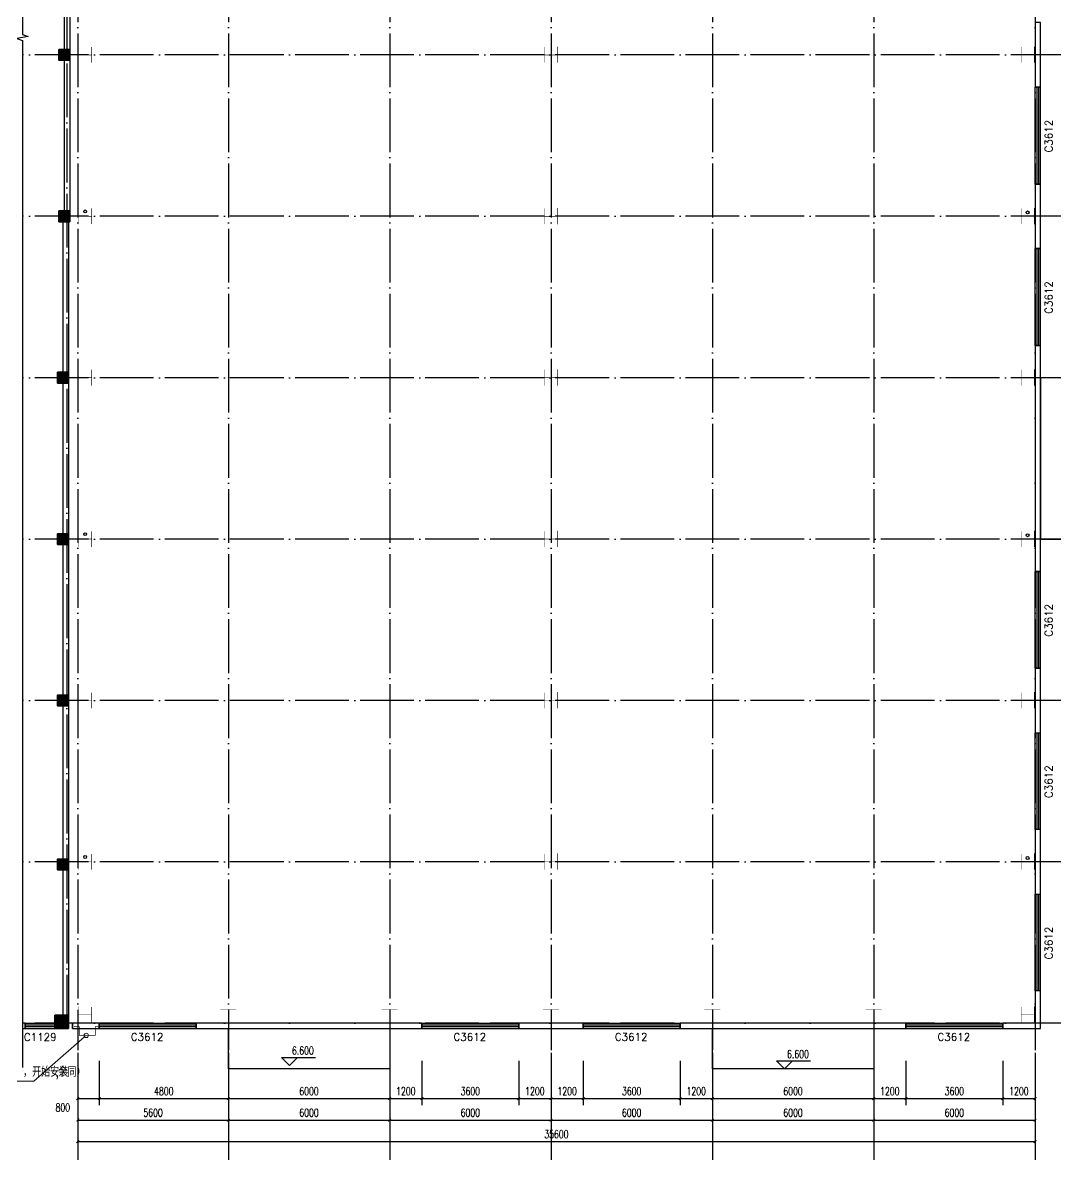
# Model space of a CAD drawing. Extents: x 683431 to 951238, y -788560 to -543702.
# Drawn here: x 763119 to 801525, y -706453 to -664378 of the extents above; entities that cross this region are included whole.
import ezdxf

# ---------------------------------------------------------------- set-up
doc = ezdxf.new("R2010")
doc.units = 0
doc.header["$LTSCALE"] = 1000
doc.header["$MEASUREMENT"] = 0
doc.linetypes.add('DOTE', pattern=[2.42, 2, -0.2, 0.02, -0.2])
for name, color, linetype in [('AXIS', 3, 'Continuous'), ('COLUMN', 9, 'Continuous'), ('DIM_ELEV', 3, 'Continuous'), ('DIM_SYMB', 3, 'Continuous'), ('DOTE', 1, 'Continuous'), ('GROUND', 2, 'Continuous'), ('PUB_HATCH', 23, 'Continuous'), ('PUB_TEXT', 3, 'Continuous'), ('RAIL', 163, 'Continuous'), ('WALL', 7, 'Continuous'), ('WINDOW', 4, 'Continuous'), ('WINDOW_TEXT', 7, 'Continuous')]:
    doc.layers.add(name, color=color, linetype=linetype)
doc.layers.add('DIM_IDEN', color=3, linetype='Continuous', lineweight=13)
doc.layers.add('柱', color=2, linetype='Continuous', lineweight=35)
doc.styles.add('_TCH_DIM', font='SIMPLEX', dxfattribs={"bigfont": 'GBCBIG'})
doc.styles.add('_TCH_DIM_T3', font='SIMPLEX', dxfattribs={"width": 0.705882, "bigfont": 'GBCBIG'})
doc.styles.add('_TCH_LABEL', font='COMPLEX', dxfattribs={"bigfont": 'GBCBIG'})
doc.styles.add('_TCH_WINDOW', font='simplex_.ttf', dxfattribs={"height": 3.5, "bigfont": 'GBCBIG'})
doc.dimstyles.new('_TCH_ARCH&&100', dxfattribs={"dimtxt": 297.5, "dimasz": 100, "dimexe": 250, "dimexo": 300, "dimgap": 126.25, "dimtad": 1, "dimdec": 0, "dimzin": 0, "dimdsep": 46, "dimtxsty": '_TCH_DIM_T3', "dimblk": 'ARCHTICK', "dimcen": 0.09, "dimazin": 2, "dimtfac": 1, "dimtdec": 0, "dimtix": 1, "dimtmove": 2, "dimatfit": 3, "dimfxl": 0, "dimtolj": 1, "dimtzin": 0, "dimarcsym": 0})

# ---------------------------------------------------------------- blocks, each defined once
blk = doc.blocks.new('_ArchTick')
at = {"color": 0, "linetype": 'ByBlock', "const_width": 0.4}
blk.add_lwpolyline([(-0.5, -0.5), (0.5, 0.5)], dxfattribs=at)
blk = doc.blocks.new('*D335')
at = {"layer": 'AXIS', "color": 0, "lineweight": -2}
for p, q in [((765169, -702978), (765169, -704628)), ((765969, -702978), (765969, -704628)), ((765169, -704378), (765969, -704378))]:
    blk.add_line(p, q, dxfattribs=at)
at = {"layer": 'Defpoints', "color": 0}
for p in [(765169, -702678), (765969, -702678), (765969, -704378)]:
    blk.add_point(p, dxfattribs=at)
at = {"layer": 'AXIS', "color": 0, "lineweight": -2, "xscale": 100, "yscale": 100, "zscale": 100, "rotation": 180}
blk.add_blockref('_ArchTick', (765169, -704378), dxfattribs=at)
at = {"layer": 'AXIS', "color": 0, "lineweight": -2, "xscale": 100, "yscale": 100, "zscale": 100}
blk.add_blockref('_ArchTick', (765969, -704378), dxfattribs=at)
at = {"layer": 'AXIS', "color": 0, "insert": (764614, -704711), "char_height": 297.5, "attachment_point": 5, "style": '_TCH_DIM_T3'}
blk.add_mtext('\\A1;800', dxfattribs=at)
blk = doc.blocks.new('*D336')
at = {"layer": 'AXIS', "color": 0, "lineweight": -2}
for p, q in [((765969, -702978), (765969, -704628)), ((770769, -702978), (770769, -704628)), ((765969, -704378), (770769, -704378))]:
    blk.add_line(p, q, dxfattribs=at)
at = {"layer": 'Defpoints', "color": 0}
for p in [(765969, -702678), (770769, -702678), (770769, -704378)]:
    blk.add_point(p, dxfattribs=at)
at = {"layer": 'AXIS', "color": 0, "lineweight": -2, "xscale": 100, "yscale": 100, "zscale": 100, "rotation": 180}
blk.add_blockref('_ArchTick', (765969, -704378), dxfattribs=at)
at = {"layer": 'AXIS', "color": 0, "lineweight": -2, "xscale": 100, "yscale": 100, "zscale": 100}
blk.add_blockref('_ArchTick', (770769, -704378), dxfattribs=at)
at = {"layer": 'AXIS', "color": 0, "insert": (768369, -704103), "char_height": 297.5, "attachment_point": 5, "style": '_TCH_DIM_T3'}
blk.add_mtext('\\A1;4800', dxfattribs=at)
blk = doc.blocks.new('*D337')
at = {"layer": 'AXIS', "color": 0, "lineweight": -2}
for p, q in [((770769, -702978), (770769, -704628)), ((776769, -702978), (776769, -704628)), ((770769, -704378), (776769, -704378))]:
    blk.add_line(p, q, dxfattribs=at)
at = {"layer": 'Defpoints', "color": 0}
for p in [(770769, -702678), (776769, -702678), (776769, -704378)]:
    blk.add_point(p, dxfattribs=at)
at = {"layer": 'AXIS', "color": 0, "lineweight": -2, "xscale": 100, "yscale": 100, "zscale": 100, "rotation": 180}
blk.add_blockref('_ArchTick', (770769, -704378), dxfattribs=at)
at = {"layer": 'AXIS', "color": 0, "lineweight": -2, "xscale": 100, "yscale": 100, "zscale": 100}
blk.add_blockref('_ArchTick', (776769, -704378), dxfattribs=at)
at = {"layer": 'AXIS', "color": 0, "insert": (773769, -704103), "char_height": 297.5, "attachment_point": 5, "style": '_TCH_DIM_T3'}
blk.add_mtext('\\A1;6000', dxfattribs=at)
blk = doc.blocks.new('*D338')
at = {"layer": 'AXIS', "color": 0, "lineweight": -2}
for p, q in [((776769, -702978), (776769, -704628)), ((777969, -702978), (777969, -704628)), ((776769, -704378), (777969, -704378))]:
    blk.add_line(p, q, dxfattribs=at)
at = {"layer": 'Defpoints', "color": 0}
for p in [(776769, -702678), (777969, -702678), (777969, -704378)]:
    blk.add_point(p, dxfattribs=at)
at = {"layer": 'AXIS', "color": 0, "lineweight": -2, "xscale": 100, "yscale": 100, "zscale": 100, "rotation": 180}
blk.add_blockref('_ArchTick', (776769, -704378), dxfattribs=at)
at = {"layer": 'AXIS', "color": 0, "lineweight": -2, "xscale": 100, "yscale": 100, "zscale": 100}
blk.add_blockref('_ArchTick', (777969, -704378), dxfattribs=at)
at = {"layer": 'AXIS', "color": 0, "insert": (777369, -704103), "char_height": 297.5, "attachment_point": 5, "style": '_TCH_DIM_T3'}
blk.add_mtext('\\A1;1200', dxfattribs=at)
blk = doc.blocks.new('*D339')
at = {"layer": 'AXIS', "color": 0, "lineweight": -2}
for p, q in [((777969, -702978), (777969, -704628)), ((781569, -702978), (781569, -704628)), ((777969, -704378), (781569, -704378))]:
    blk.add_line(p, q, dxfattribs=at)
at = {"layer": 'Defpoints', "color": 0}
for p in [(777969, -702678), (781569, -702678), (781569, -704378)]:
    blk.add_point(p, dxfattribs=at)
at = {"layer": 'AXIS', "color": 0, "lineweight": -2, "xscale": 100, "yscale": 100, "zscale": 100, "rotation": 180}
blk.add_blockref('_ArchTick', (777969, -704378), dxfattribs=at)
at = {"layer": 'AXIS', "color": 0, "lineweight": -2, "xscale": 100, "yscale": 100, "zscale": 100}
blk.add_blockref('_ArchTick', (781569, -704378), dxfattribs=at)
at = {"layer": 'AXIS', "color": 0, "insert": (779769, -704103), "char_height": 297.5, "attachment_point": 5, "style": '_TCH_DIM_T3'}
blk.add_mtext('\\A1;3600', dxfattribs=at)
blk = doc.blocks.new('*D340')
at = {"layer": 'AXIS', "color": 0, "lineweight": -2}
for p, q in [((781569, -702978), (781569, -704628)), ((782769, -702978), (782769, -704628)), ((781569, -704378), (782769, -704378))]:
    blk.add_line(p, q, dxfattribs=at)
at = {"layer": 'Defpoints', "color": 0}
for p in [(781569, -702678), (782769, -702678), (782769, -704378)]:
    blk.add_point(p, dxfattribs=at)
at = {"layer": 'AXIS', "color": 0, "lineweight": -2, "xscale": 100, "yscale": 100, "zscale": 100, "rotation": 180}
blk.add_blockref('_ArchTick', (781569, -704378), dxfattribs=at)
at = {"layer": 'AXIS', "color": 0, "lineweight": -2, "xscale": 100, "yscale": 100, "zscale": 100}
blk.add_blockref('_ArchTick', (782769, -704378), dxfattribs=at)
at = {"layer": 'AXIS', "color": 0, "insert": (782169, -704103), "char_height": 297.5, "attachment_point": 5, "style": '_TCH_DIM_T3'}
blk.add_mtext('\\A1;1200', dxfattribs=at)
blk = doc.blocks.new('*D341')
at = {"layer": 'AXIS', "color": 0, "lineweight": -2}
for p, q in [((782769, -702978), (782769, -704628)), ((783969, -702978), (783969, -704628)), ((782769, -704378), (783969, -704378))]:
    blk.add_line(p, q, dxfattribs=at)
at = {"layer": 'Defpoints', "color": 0}
for p in [(782769, -702678), (783969, -702678), (783969, -704378)]:
    blk.add_point(p, dxfattribs=at)
at = {"layer": 'AXIS', "color": 0, "lineweight": -2, "xscale": 100, "yscale": 100, "zscale": 100, "rotation": 180}
blk.add_blockref('_ArchTick', (782769, -704378), dxfattribs=at)
at = {"layer": 'AXIS', "color": 0, "lineweight": -2, "xscale": 100, "yscale": 100, "zscale": 100}
blk.add_blockref('_ArchTick', (783969, -704378), dxfattribs=at)
at = {"layer": 'AXIS', "color": 0, "insert": (783369, -704103), "char_height": 297.5, "attachment_point": 5, "style": '_TCH_DIM_T3'}
blk.add_mtext('\\A1;1200', dxfattribs=at)
blk = doc.blocks.new('*D342')
at = {"layer": 'AXIS', "color": 0, "lineweight": -2}
for p, q in [((783969, -702978), (783969, -704628)), ((787569, -702978), (787569, -704628)), ((783969, -704378), (787569, -704378))]:
    blk.add_line(p, q, dxfattribs=at)
at = {"layer": 'Defpoints', "color": 0}
for p in [(783969, -702678), (787569, -702678), (787569, -704378)]:
    blk.add_point(p, dxfattribs=at)
at = {"layer": 'AXIS', "color": 0, "lineweight": -2, "xscale": 100, "yscale": 100, "zscale": 100, "rotation": 180}
blk.add_blockref('_ArchTick', (783969, -704378), dxfattribs=at)
at = {"layer": 'AXIS', "color": 0, "lineweight": -2, "xscale": 100, "yscale": 100, "zscale": 100}
blk.add_blockref('_ArchTick', (787569, -704378), dxfattribs=at)
at = {"layer": 'AXIS', "color": 0, "insert": (785769, -704103), "char_height": 297.5, "attachment_point": 5, "style": '_TCH_DIM_T3'}
blk.add_mtext('\\A1;3600', dxfattribs=at)
blk = doc.blocks.new('*D343')
at = {"layer": 'AXIS', "color": 0, "lineweight": -2}
for p, q in [((787569, -702978), (787569, -704628)), ((788769, -702978), (788769, -704628)), ((787569, -704378), (788769, -704378))]:
    blk.add_line(p, q, dxfattribs=at)
at = {"layer": 'Defpoints', "color": 0}
for p in [(787569, -702678), (788769, -702678), (788769, -704378)]:
    blk.add_point(p, dxfattribs=at)
at = {"layer": 'AXIS', "color": 0, "lineweight": -2, "xscale": 100, "yscale": 100, "zscale": 100, "rotation": 180}
blk.add_blockref('_ArchTick', (787569, -704378), dxfattribs=at)
at = {"layer": 'AXIS', "color": 0, "lineweight": -2, "xscale": 100, "yscale": 100, "zscale": 100}
blk.add_blockref('_ArchTick', (788769, -704378), dxfattribs=at)
at = {"layer": 'AXIS', "color": 0, "insert": (788169, -704103), "char_height": 297.5, "attachment_point": 5, "style": '_TCH_DIM_T3'}
blk.add_mtext('\\A1;1200', dxfattribs=at)
blk = doc.blocks.new('*D344')
at = {"layer": 'AXIS', "color": 0, "lineweight": -2}
for p, q in [((788769, -702978), (788769, -704628)), ((794769, -702978), (794769, -704628)), ((788769, -704378), (794769, -704378))]:
    blk.add_line(p, q, dxfattribs=at)
at = {"layer": 'Defpoints', "color": 0}
for p in [(788769, -702678), (794769, -702678), (794769, -704378)]:
    blk.add_point(p, dxfattribs=at)
at = {"layer": 'AXIS', "color": 0, "lineweight": -2, "xscale": 100, "yscale": 100, "zscale": 100, "rotation": 180}
blk.add_blockref('_ArchTick', (788769, -704378), dxfattribs=at)
at = {"layer": 'AXIS', "color": 0, "lineweight": -2, "xscale": 100, "yscale": 100, "zscale": 100}
blk.add_blockref('_ArchTick', (794769, -704378), dxfattribs=at)
at = {"layer": 'AXIS', "color": 0, "insert": (791769, -704103), "char_height": 297.5, "attachment_point": 5, "style": '_TCH_DIM_T3'}
blk.add_mtext('\\A1;6000', dxfattribs=at)
blk = doc.blocks.new('*D345')
at = {"layer": 'AXIS', "color": 0, "lineweight": -2}
for p, q in [((794769, -702978), (794769, -704628)), ((795969, -702978), (795969, -704628)), ((794769, -704378), (795969, -704378))]:
    blk.add_line(p, q, dxfattribs=at)
at = {"layer": 'Defpoints', "color": 0}
for p in [(794769, -702678), (795969, -702678), (795969, -704378)]:
    blk.add_point(p, dxfattribs=at)
at = {"layer": 'AXIS', "color": 0, "lineweight": -2, "xscale": 100, "yscale": 100, "zscale": 100, "rotation": 180}
blk.add_blockref('_ArchTick', (794769, -704378), dxfattribs=at)
at = {"layer": 'AXIS', "color": 0, "lineweight": -2, "xscale": 100, "yscale": 100, "zscale": 100}
blk.add_blockref('_ArchTick', (795969, -704378), dxfattribs=at)
at = {"layer": 'AXIS', "color": 0, "insert": (795369, -704103), "char_height": 297.5, "attachment_point": 5, "style": '_TCH_DIM_T3'}
blk.add_mtext('\\A1;1200', dxfattribs=at)
blk = doc.blocks.new('*D346')
at = {"layer": 'AXIS', "color": 0, "lineweight": -2}
for p, q in [((795969, -702978), (795969, -704628)), ((799569, -702978), (799569, -704628)), ((795969, -704378), (799569, -704378))]:
    blk.add_line(p, q, dxfattribs=at)
at = {"layer": 'Defpoints', "color": 0}
for p in [(795969, -702678), (799569, -702678), (799569, -704378)]:
    blk.add_point(p, dxfattribs=at)
at = {"layer": 'AXIS', "color": 0, "lineweight": -2, "xscale": 100, "yscale": 100, "zscale": 100, "rotation": 180}
blk.add_blockref('_ArchTick', (795969, -704378), dxfattribs=at)
at = {"layer": 'AXIS', "color": 0, "lineweight": -2, "xscale": 100, "yscale": 100, "zscale": 100}
blk.add_blockref('_ArchTick', (799569, -704378), dxfattribs=at)
at = {"layer": 'AXIS', "color": 0, "insert": (797769, -704103), "char_height": 297.5, "attachment_point": 5, "style": '_TCH_DIM_T3'}
blk.add_mtext('\\A1;3600', dxfattribs=at)
blk = doc.blocks.new('*D347')
at = {"layer": 'AXIS', "color": 0, "lineweight": -2}
for p, q in [((799569, -702978), (799569, -704628)), ((800769, -702978), (800769, -704628)), ((799569, -704378), (800769, -704378))]:
    blk.add_line(p, q, dxfattribs=at)
at = {"layer": 'Defpoints', "color": 0}
for p in [(799569, -702678), (800769, -702678), (800769, -704378)]:
    blk.add_point(p, dxfattribs=at)
at = {"layer": 'AXIS', "color": 0, "lineweight": -2, "xscale": 100, "yscale": 100, "zscale": 100, "rotation": 180}
blk.add_blockref('_ArchTick', (799569, -704378), dxfattribs=at)
at = {"layer": 'AXIS', "color": 0, "lineweight": -2, "xscale": 100, "yscale": 100, "zscale": 100}
blk.add_blockref('_ArchTick', (800769, -704378), dxfattribs=at)
at = {"layer": 'AXIS', "color": 0, "insert": (800169, -704103), "char_height": 297.5, "attachment_point": 5, "style": '_TCH_DIM_T3'}
blk.add_mtext('\\A1;1200', dxfattribs=at)
blk = doc.blocks.new('*D388')
at = {"layer": 'AXIS', "color": 0, "lineweight": -2}
for p, q in [((765169, -702978), (765169, -705428)), ((770769, -702978), (770769, -705428)), ((765169, -705178), (770769, -705178))]:
    blk.add_line(p, q, dxfattribs=at)
at = {"layer": 'Defpoints', "color": 0}
for p in [(765169, -702678), (770769, -702678), (770769, -705178)]:
    blk.add_point(p, dxfattribs=at)
at = {"layer": 'AXIS', "color": 0, "lineweight": -2, "xscale": 100, "yscale": 100, "zscale": 100, "rotation": 180}
blk.add_blockref('_ArchTick', (765169, -705178), dxfattribs=at)
at = {"layer": 'AXIS', "color": 0, "lineweight": -2, "xscale": 100, "yscale": 100, "zscale": 100}
blk.add_blockref('_ArchTick', (770769, -705178), dxfattribs=at)
at = {"layer": 'AXIS', "color": 0, "insert": (767969, -704903), "char_height": 297.5, "attachment_point": 5, "style": '_TCH_DIM_T3'}
blk.add_mtext('\\A1;5600', dxfattribs=at)
blk = doc.blocks.new('*D389')
at = {"layer": 'AXIS', "color": 0, "lineweight": -2}
for p, q in [((770769, -702978), (770769, -705428)), ((776769, -702978), (776769, -705428)), ((770769, -705178), (776769, -705178))]:
    blk.add_line(p, q, dxfattribs=at)
at = {"layer": 'Defpoints', "color": 0}
for p in [(770769, -702678), (776769, -702678), (776769, -705178)]:
    blk.add_point(p, dxfattribs=at)
at = {"layer": 'AXIS', "color": 0, "lineweight": -2, "xscale": 100, "yscale": 100, "zscale": 100, "rotation": 180}
blk.add_blockref('_ArchTick', (770769, -705178), dxfattribs=at)
at = {"layer": 'AXIS', "color": 0, "lineweight": -2, "xscale": 100, "yscale": 100, "zscale": 100}
blk.add_blockref('_ArchTick', (776769, -705178), dxfattribs=at)
at = {"layer": 'AXIS', "color": 0, "insert": (773769, -704903), "char_height": 297.5, "attachment_point": 5, "style": '_TCH_DIM_T3'}
blk.add_mtext('\\A1;6000', dxfattribs=at)
blk = doc.blocks.new('*D390')
at = {"layer": 'AXIS', "color": 0, "lineweight": -2}
for p, q in [((776769, -702978), (776769, -705428)), ((782769, -702978), (782769, -705428)), ((776769, -705178), (782769, -705178))]:
    blk.add_line(p, q, dxfattribs=at)
at = {"layer": 'Defpoints', "color": 0}
for p in [(776769, -702678), (782769, -702678), (782769, -705178)]:
    blk.add_point(p, dxfattribs=at)
at = {"layer": 'AXIS', "color": 0, "lineweight": -2, "xscale": 100, "yscale": 100, "zscale": 100, "rotation": 180}
blk.add_blockref('_ArchTick', (776769, -705178), dxfattribs=at)
at = {"layer": 'AXIS', "color": 0, "lineweight": -2, "xscale": 100, "yscale": 100, "zscale": 100}
blk.add_blockref('_ArchTick', (782769, -705178), dxfattribs=at)
at = {"layer": 'AXIS', "color": 0, "insert": (779769, -704903), "char_height": 297.5, "attachment_point": 5, "style": '_TCH_DIM_T3'}
blk.add_mtext('\\A1;6000', dxfattribs=at)
blk = doc.blocks.new('*D391')
at = {"layer": 'AXIS', "color": 0, "lineweight": -2}
for p, q in [((782769, -702978), (782769, -705428)), ((788769, -702978), (788769, -705428)), ((782769, -705178), (788769, -705178))]:
    blk.add_line(p, q, dxfattribs=at)
at = {"layer": 'Defpoints', "color": 0}
for p in [(782769, -702678), (788769, -702678), (788769, -705178)]:
    blk.add_point(p, dxfattribs=at)
at = {"layer": 'AXIS', "color": 0, "lineweight": -2, "xscale": 100, "yscale": 100, "zscale": 100, "rotation": 180}
blk.add_blockref('_ArchTick', (782769, -705178), dxfattribs=at)
at = {"layer": 'AXIS', "color": 0, "lineweight": -2, "xscale": 100, "yscale": 100, "zscale": 100}
blk.add_blockref('_ArchTick', (788769, -705178), dxfattribs=at)
at = {"layer": 'AXIS', "color": 0, "insert": (785769, -704903), "char_height": 297.5, "attachment_point": 5, "style": '_TCH_DIM_T3'}
blk.add_mtext('\\A1;6000', dxfattribs=at)
blk = doc.blocks.new('*D392')
at = {"layer": 'AXIS', "color": 0, "lineweight": -2}
for p, q in [((788769, -702978), (788769, -705428)), ((794769, -702978), (794769, -705428)), ((788769, -705178), (794769, -705178))]:
    blk.add_line(p, q, dxfattribs=at)
at = {"layer": 'Defpoints', "color": 0}
for p in [(788769, -702678), (794769, -702678), (794769, -705178)]:
    blk.add_point(p, dxfattribs=at)
at = {"layer": 'AXIS', "color": 0, "lineweight": -2, "xscale": 100, "yscale": 100, "zscale": 100, "rotation": 180}
blk.add_blockref('_ArchTick', (788769, -705178), dxfattribs=at)
at = {"layer": 'AXIS', "color": 0, "lineweight": -2, "xscale": 100, "yscale": 100, "zscale": 100}
blk.add_blockref('_ArchTick', (794769, -705178), dxfattribs=at)
at = {"layer": 'AXIS', "color": 0, "insert": (791769, -704903), "char_height": 297.5, "attachment_point": 5, "style": '_TCH_DIM_T3'}
blk.add_mtext('\\A1;6000', dxfattribs=at)
blk = doc.blocks.new('*D393')
at = {"layer": 'AXIS', "color": 0, "lineweight": -2}
for p, q in [((794769, -702978), (794769, -705428)), ((800769, -702978), (800769, -705428)), ((794769, -705178), (800769, -705178))]:
    blk.add_line(p, q, dxfattribs=at)
at = {"layer": 'Defpoints', "color": 0}
for p in [(794769, -702678), (800769, -702678), (800769, -705178)]:
    blk.add_point(p, dxfattribs=at)
at = {"layer": 'AXIS', "color": 0, "lineweight": -2, "xscale": 100, "yscale": 100, "zscale": 100, "rotation": 180}
blk.add_blockref('_ArchTick', (794769, -705178), dxfattribs=at)
at = {"layer": 'AXIS', "color": 0, "lineweight": -2, "xscale": 100, "yscale": 100, "zscale": 100}
blk.add_blockref('_ArchTick', (800769, -705178), dxfattribs=at)
at = {"layer": 'AXIS', "color": 0, "insert": (797769, -704903), "char_height": 297.5, "attachment_point": 5, "style": '_TCH_DIM_T3'}
blk.add_mtext('\\A1;6000', dxfattribs=at)
blk = doc.blocks.new('*D394')
at = {"layer": 'AXIS', "color": 0, "lineweight": -2}
for p, q in [((765169, -702978), (765169, -706228)), ((800769, -702978), (800769, -706228)), ((765169, -705978), (800769, -705978))]:
    blk.add_line(p, q, dxfattribs=at)
at = {"layer": 'Defpoints', "color": 0}
for p in [(765169, -702678), (800769, -702678), (800769, -705978)]:
    blk.add_point(p, dxfattribs=at)
at = {"layer": 'AXIS', "color": 0, "lineweight": -2, "xscale": 100, "yscale": 100, "zscale": 100, "rotation": 180}
blk.add_blockref('_ArchTick', (765169, -705978), dxfattribs=at)
at = {"layer": 'AXIS', "color": 0, "lineweight": -2, "xscale": 100, "yscale": 100, "zscale": 100}
blk.add_blockref('_ArchTick', (800769, -705978), dxfattribs=at)
at = {"layer": 'AXIS', "color": 0, "insert": (782969, -705703), "char_height": 297.5, "attachment_point": 5, "style": '_TCH_DIM_T3'}
blk.add_mtext('\\A1;35600', dxfattribs=at)
blk = doc.blocks.new('$WINLIB2D$00000001')
at = {"color": 0}
for points in [[(-0.5, 0.5), (-0.5, -0.5)], [(-0.5, 0.5), (0.5, 0.5)], [(0.5, -0.5), (0.5, 0.5)], [(0.5, 0.167), (-0.5, 0.167)], [(0.5, -0.167), (-0.5, -0.167)], [(-0.5, -0.5), (0.5, -0.5)]]:
    blk.add_lwpolyline(points, dxfattribs=at)
blk = doc.blocks.new('_FZH')
blk.add_lwpolyline([(-0.5, -0.5), (0.5, -0.5), (0.5, 0.5), (-0.5, 0.5)], close=True)
at = {"layer": 'PUB_HATCH'}
blk.add_solid([(-0.5, -0.5), (0.5, -0.5), (-0.5, 0.5), (0.5, 0.5)], dxfattribs=at)

msp = doc.modelspace()

# ---------------------------------------------------------------- linework, layer by layer
at = {"ltscale": 10, "const_width": 20}
for points in [[(765196.5, -665852.2), (765196.5, -665267.4)], [(765196.5, -665852.2), (765196.5, -665267.4)], [(765196.5, -665852.2), (765196.5, -665267.4)], [(765196.5, -665854.8), (765196.5, -665269.9)], [(765196.5, -665870.5), (765196.5, -665285.7)], [(765196.5, -665870.8), (765196.5, -665286)], [(765684.1, -665578.1), (765196.5, -665578.1)], [(765684.1, -665870.5), (765684.1, -665285.7)], [(782524.9, -665870.5), (782524.9, -665285.7)], [(782524.9, -665578.1), (783012.5, -665578.1)], [(783012.5, -665852.2), (783012.5, -665267.4)], [(783012.5, -665852.2), (783012.5, -665267.4)], [(783012.5, -665852.2), (783012.5, -665267.4)], [(783012.5, -665854.8), (783012.5, -665269.9)], [(783012.5, -665870.5), (783012.5, -665285.7)], [(783012.5, -665870.8), (783012.5, -665286)], [(800253.3, -665870.5), (800253.3, -665285.7)], [(800253.3, -665578.1), (800740.9, -665578.1)], [(800740.9, -665852.2), (800740.9, -665267.4)], [(800740.9, -665852.2), (800740.9, -665267.4)], [(800740.9, -665852.2), (800740.9, -665267.4)], [(800740.9, -665854.8), (800740.9, -665269.9)], [(800740.9, -665870.5), (800740.9, -665285.7)], [(800740.9, -665870.8), (800740.9, -665286)], [(765196.5, -671852.2), (765196.5, -671267.4)], [(765196.5, -671852.2), (765196.5, -671267.4)], [(765196.5, -671852.2), (765196.5, -671267.4)], [(765196.5, -671854.8), (765196.5, -671269.9)], [(765196.5, -671870.5), (765196.5, -671285.7)], [(765196.5, -671870.8), (765196.5, -671286)], [(765684.1, -671870.5), (765684.1, -671285.7)], [(782524.9, -671870.5), (782524.9, -671285.7)], [(783012.5, -671852.2), (783012.5, -671267.4)], [(783012.5, -671852.2), (783012.5, -671267.4)], [(783012.5, -671852.2), (783012.5, -671267.4)], [(783012.5, -671854.8), (783012.5, -671269.9)], [(783012.5, -671870.5), (783012.5, -671285.7)], [(783012.5, -671870.8), (783012.5, -671286)], [(800253.3, -671870.5), (800253.3, -671285.7)], [(800740.9, -671852.2), (800740.9, -671267.4)], [(800740.9, -671852.2), (800740.9, -671267.4)], [(800740.9, -671852.2), (800740.9, -671267.4)], [(800740.9, -671854.8), (800740.9, -671269.9)], [(800740.9, -671870.5), (800740.9, -671285.7)], [(800740.9, -671870.8), (800740.9, -671286)], [(765684.1, -671578.1), (765196.5, -671578.1)], [(782524.9, -671578.1), (783012.5, -671578.1)], [(800253.3, -671578.1), (800740.9, -671578.1)], [(765196.5, -677852.2), (765196.5, -677267.4)], [(765196.5, -677852.2), (765196.5, -677267.4)], [(765196.5, -677852.2), (765196.5, -677267.4)], [(765196.5, -677854.8), (765196.5, -677269.9)], [(765196.5, -677870.5), (765196.5, -677285.7)], [(765196.5, -677870.8), (765196.5, -677286)], [(765684.1, -677870.5), (765684.1, -677285.7)], [(782524.9, -677870.5), (782524.9, -677285.7)], [(783012.5, -677852.2), (783012.5, -677267.4)], [(783012.5, -677852.2), (783012.5, -677267.4)], [(783012.5, -677852.2), (783012.5, -677267.4)], [(783012.5, -677854.8), (783012.5, -677269.9)], [(783012.5, -677870.5), (783012.5, -677285.7)], [(783012.5, -677870.8), (783012.5, -677286)], [(800253.3, -677870.5), (800253.3, -677285.7)], [(800740.9, -677852.2), (800740.9, -677267.4)], [(800740.9, -677852.2), (800740.9, -677267.4)], [(800740.9, -677852.2), (800740.9, -677267.4)], [(800740.9, -677854.8), (800740.9, -677269.9)], [(800740.9, -677870.5), (800740.9, -677285.7)], [(800740.9, -677870.8), (800740.9, -677286)], [(765684.1, -677578.1), (765196.5, -677578.1)], [(782524.9, -677578.1), (783012.5, -677578.1)], [(800253.3, -677578.1), (800740.9, -677578.1)], [(765196.5, -683852.2), (765196.5, -683267.4)], [(765196.5, -683852.2), (765196.5, -683267.4)], [(765196.5, -683852.2), (765196.5, -683267.4)], [(765196.5, -683854.8), (765196.5, -683269.9)], [(765196.5, -683870.5), (765196.5, -683285.7)], [(765196.5, -683870.8), (765196.5, -683286)], [(765684.1, -683870.5), (765684.1, -683285.7)], [(782524.9, -683870.5), (782524.9, -683285.7)], [(783012.5, -683852.2), (783012.5, -683267.4)], [(783012.5, -683852.2), (783012.5, -683267.4)], [(783012.5, -683852.2), (783012.5, -683267.4)], [(783012.5, -683854.8), (783012.5, -683269.9)], [(783012.5, -683870.5), (783012.5, -683285.7)], [(783012.5, -683870.8), (783012.5, -683286)], [(800253.3, -683870.5), (800253.3, -683285.7)], [(800740.9, -683852.2), (800740.9, -683267.4)], [(800740.9, -683852.2), (800740.9, -683267.4)], [(800740.9, -683852.2), (800740.9, -683267.4)], [(800740.9, -683854.8), (800740.9, -683269.9)], [(800740.9, -683870.5), (800740.9, -683285.7)], [(800740.9, -683870.8), (800740.9, -683286)], [(765684.1, -683578.1), (765196.5, -683578.1)], [(782524.9, -683578.1), (783012.5, -683578.1)], [(800253.3, -683578.1), (800740.9, -683578.1)], [(765196.5, -689852.2), (765196.5, -689267.4)], [(765196.5, -689852.2), (765196.5, -689267.4)], [(765196.5, -689852.2), (765196.5, -689267.4)], [(765196.5, -689854.8), (765196.5, -689269.9)], [(765196.5, -689870.5), (765196.5, -689285.7)], [(765196.5, -689870.8), (765196.5, -689286)], [(765684.1, -689578.1), (765196.5, -689578.1)], [(765684.1, -689870.5), (765684.1, -689285.7)], [(782524.9, -689870.5), (782524.9, -689285.7)], [(782524.9, -689578.1), (783012.5, -689578.1)], [(783012.5, -689852.2), (783012.5, -689267.4)], [(783012.5, -689852.2), (783012.5, -689267.4)], [(783012.5, -689852.2), (783012.5, -689267.4)], [(783012.5, -689854.8), (783012.5, -689269.9)], [(783012.5, -689870.5), (783012.5, -689285.7)], [(783012.5, -689870.8), (783012.5, -689286)], [(800253.3, -689870.5), (800253.3, -689285.7)], [(800253.3, -689578.1), (800740.9, -689578.1)], [(800740.9, -689852.2), (800740.9, -689267.4)], [(800740.9, -689852.2), (800740.9, -689267.4)], [(800740.9, -689852.2), (800740.9, -689267.4)], [(800740.9, -689854.8), (800740.9, -689269.9)], [(800740.9, -689870.5), (800740.9, -689285.7)], [(800740.9, -689870.8), (800740.9, -689286)], [(765196.5, -695852.2), (765196.5, -695267.4)], [(765196.5, -695852.2), (765196.5, -695267.4)], [(765196.5, -695852.2), (765196.5, -695267.4)], [(765196.5, -695854.8), (765196.5, -695269.9)], [(765196.5, -695870.5), (765196.5, -695285.7)], [(765196.5, -695870.8), (765196.5, -695286)], [(765684.1, -695870.5), (765684.1, -695285.7)], [(782524.9, -695870.5), (782524.9, -695285.7)], [(783012.5, -695852.2), (783012.5, -695267.4)], [(783012.5, -695852.2), (783012.5, -695267.4)], [(783012.5, -695852.2), (783012.5, -695267.4)], [(783012.5, -695854.8), (783012.5, -695269.9)], [(783012.5, -695870.5), (783012.5, -695285.7)], [(783012.5, -695870.8), (783012.5, -695286)], [(800253.3, -695870.5), (800253.3, -695285.7)], [(800740.9, -695852.2), (800740.9, -695267.4)], [(800740.9, -695852.2), (800740.9, -695267.4)], [(800740.9, -695852.2), (800740.9, -695267.4)], [(800740.9, -695854.8), (800740.9, -695269.9)], [(800740.9, -695870.5), (800740.9, -695285.7)], [(800740.9, -695870.8), (800740.9, -695286)], [(765684.1, -695578.1), (765196.5, -695578.1)], [(782524.9, -695578.1), (783012.5, -695578.1)], [(800253.3, -695578.1), (800740.9, -695578.1)], [(765196.5, -701539.3), (765196.5, -700954.5)], [(765196.5, -701539.3), (765196.5, -700954.5)], [(765196.5, -701539.3), (765196.5, -700954.5)], [(765196.5, -701541.9), (765196.5, -700957.1)], [(765196.5, -701557.6), (765196.5, -700972.8)], [(765196.5, -701557.9), (765196.5, -700973.1)], [(765684.1, -701557.6), (765684.1, -700972.8)], [(800253.3, -701557.6), (800253.3, -700972.8)], [(800740.9, -701539.3), (800740.9, -700954.5)], [(800740.9, -701539.3), (800740.9, -700954.5)], [(800740.9, -701539.3), (800740.9, -700954.5)], [(800740.9, -701541.9), (800740.9, -700957.1)], [(800740.9, -701557.6), (800740.9, -700972.8)], [(800740.9, -701557.9), (800740.9, -700973.1)], [(765684.1, -701265.2), (765196.5, -701265.2)], [(771060.8, -701068.5), (770476, -701068.5)], [(770768.4, -701068.5), (770768.4, -701556.1)], [(777060.8, -701068.5), (776476, -701068.5)], [(776768.4, -701068.5), (776768.4, -701556.1)], [(783060.8, -701068.5), (782476, -701068.5)], [(782768.4, -701068.5), (782768.4, -701556.1)], [(789060.8, -701068.5), (788476, -701068.5)], [(788768.4, -701068.5), (788768.4, -701556.1)], [(795060.8, -701068.5), (794476, -701068.5)], [(794768.4, -701068.5), (794768.4, -701556.1)], [(800253.3, -701265.2), (800740.9, -701265.2)], [(771042.6, -701556.1), (770457.8, -701556.1)], [(771042.6, -701556.1), (770457.8, -701556.1)], [(771042.6, -701556.1), (770457.8, -701556.1)], [(771045.1, -701556.1), (770460.3, -701556.1)], [(771060.8, -701556.1), (770476, -701556.1)], [(771061.1, -701556.1), (770476.3, -701556.1)], [(777042.6, -701556.1), (776457.8, -701556.1)], [(777042.6, -701556.1), (776457.8, -701556.1)], [(777042.6, -701556.1), (776457.8, -701556.1)], [(777045.1, -701556.1), (776460.3, -701556.1)], [(777060.8, -701556.1), (776476, -701556.1)], [(777061.1, -701556.1), (776476.3, -701556.1)], [(783042.6, -701556.1), (782457.8, -701556.1)], [(783042.6, -701556.1), (782457.8, -701556.1)], [(783042.6, -701556.1), (782457.8, -701556.1)], [(783045.1, -701556.1), (782460.3, -701556.1)], [(783060.8, -701556.1), (782476, -701556.1)], [(783061.1, -701556.1), (782476.3, -701556.1)], [(789042.6, -701556.1), (788457.8, -701556.1)], [(789042.6, -701556.1), (788457.8, -701556.1)], [(789042.6, -701556.1), (788457.8, -701556.1)], [(789045.1, -701556.1), (788460.3, -701556.1)], [(789060.8, -701556.1), (788476, -701556.1)], [(789061.1, -701556.1), (788476.3, -701556.1)], [(795042.6, -701556.1), (794457.8, -701556.1)], [(795042.6, -701556.1), (794457.8, -701556.1)], [(795042.6, -701556.1), (794457.8, -701556.1)], [(795045.1, -701556.1), (794460.3, -701556.1)], [(795060.8, -701556.1), (794476, -701556.1)], [(795061.1, -701556.1), (794476.3, -701556.1)]]:
    msp.add_lwpolyline(points, dxfattribs=at)
at = {"const_width": 30}
msp.add_lwpolyline([(766025.8, -701707.4), (765825.8, -701707.4), (765825.8, -702027.4), (765225.8, -702027.4), (765225.8, -701707.4), (765025.8, -701707.4)], dxfattribs=at)
at = {"layer": 'AXIS'}
for p, q in [((765168.7, -702678.1), (765168.7, -706678.1)), ((770768.7, -702678.1), (770768.7, -706678.1)), ((776768.7, -702678.1), (776768.7, -706678.1)), ((782768.7, -702678.1), (782768.7, -706678.1)), ((788768.7, -702678.1), (788768.7, -706678.1)), ((794768.7, -702678.1), (794768.7, -706678.1)), ((800768.7, -702678.1), (800768.7, -706678.1))]:
    msp.add_line(p, q, dxfattribs=at)
at = {"layer": 'DIM_ELEV'}
for p, q in [((773039.7, -703149.8), (772739.7, -702849.8)), ((772739.7, -702849.8), (774005.7, -702849.8)), ((773039.7, -703149.8), (773339.7, -702849.8)), ((791452.8, -703278.1), (791152.8, -702978.1)), ((791152.8, -702978.1), (792418.8, -702978.1)), ((791452.8, -703278.1), (791752.8, -702978.1))]:
    msp.add_line(p, q, dxfattribs=at)
at = {"layer": 'DIM_IDEN'}
for p, q in [((765423.7, -702084.8), (763541.3, -703730)), ((763541.3, -703730), (758371.5, -703730))]:
    msp.add_line(p, q, dxfattribs=at)
msp.add_circle((765484, -702032.1), 80.1, dxfattribs=at)
at = {"layer": 'DIM_SYMB'}
msp.add_lwpolyline([(763118.7, -626625.6), (763118.7, -664814.4), (763328.7, -664890.9), (762908.7, -664964.9), (763118.7, -665039.4), (763118.7, -703228.3)], dxfattribs=at)
at = {"layer": 'DOTE', "linetype": 'DOTE'}
for p, q in [((764768.7, -627178.1), (764768.7, -701778.1)), ((765168.7, -628478.1), (765168.7, -702578.1)), ((770768.7, -628478.1), (770768.7, -702578.1)), ((776768.7, -628478.1), (776768.7, -702578.1)), ((782768.7, -628478.1), (782768.7, -702578.1)), ((788768.7, -628478.1), (788768.7, -702578.1)), ((794768.7, -628478.1), (794768.7, -702578.1)), ((800768.7, -628478.1), (800768.7, -702578.1)), ((801868.7, -665578.1), (763118.7, -665578.1)), ((801868.7, -671578.1), (763118.7, -671578.1)), ((801868.7, -677578.1), (763118.7, -677578.1)), ((801868.7, -683578.1), (763118.7, -683578.1)), ((801868.7, -689578.1), (763118.7, -689578.1)), ((801868.7, -695578.1), (763118.7, -695578.1)), ((801868.7, -701578.1), (763118.7, -701578.1))]:
    msp.add_line(p, q, dxfattribs=at)
at = {"layer": 'GROUND'}
for p, q in [((763118.7, -701778.1), (764468.7, -701778.1)), ((764968.7, -701778.1), (800968.7, -701778.1))]:
    msp.add_line(p, q, dxfattribs=at)
at = {"layer": 'RAIL', "ltscale": 0.5}
for p, q in [((763118.7, -701778.1), (764468.7, -701778.1)), ((764968.7, -701778.1), (764968.7, -701578.1))]:
    msp.add_line(p, q, dxfattribs=at)
for points in [[(800968.7, -677578.1), (800968.7, -683578.1), (802968.7, -683578.1), (802968.7, -677578.1)], [(770768.7, -701778.1), (776768.7, -701778.1), (776768.7, -703278.1), (770768.7, -703278.1)], [(788768.7, -701778.1), (794768.7, -701778.1), (794768.7, -703278.1), (788768.7, -703278.1)]]:
    msp.add_lwpolyline(points, close=True, dxfattribs=at)
for centre in [(765443.7, -671396.2), (800489.6, -671435.7), (765443.7, -683396.2), (800489.6, -683435.7), (765443.7, -695396.2), (800489.6, -695435.7)]:
    msp.add_circle(centre, 55, dxfattribs=at)
at = {"layer": 'WALL'}
for p, q in [((764868.7, -659578.1), (764868.7, -665378.1)), ((764668.7, -659778.1), (764668.7, -665378.1)), ((764668.7, -665778.1), (764668.7, -671378.1)), ((764868.7, -665778.1), (764868.7, -671378.1)), ((764618.7, -671778.1), (764618.7, -677378.1)), ((764818.7, -671778.1), (764818.7, -677378.1)), ((764618.7, -677778.1), (764618.7, -683378.1)), ((764818.7, -677778.1), (764818.7, -683378.1)), ((764618.7, -683778.1), (764618.7, -689378.1)), ((764818.7, -683778.1), (764818.7, -689378.1)), ((764618.7, -689778.1), (764618.7, -695478.1)), ((764818.7, -689778.1), (764818.7, -695478.1)), ((764618.7, -695878.1), (764618.7, -701278.1)), ((764818.7, -695878.1), (764818.7, -701278.1)), ((763218.7, -701578.1), (763118.7, -701578.1)), ((763118.7, -701578.1), (763118.7, -701778.1)), ((763118.7, -701778.1), (763218.7, -701778.1)), ((763218.7, -701778.1), (763218.7, -701578.1))]:
    msp.add_line(p, q, dxfattribs=at)
at = {"layer": 'WALL', "color": 2}
for p, q in [((800968.7, -664378.1), (800768.7, -664378.1)), ((800768.7, -664378.1), (800768.7, -666778.1)), ((800968.7, -666778.1), (800968.7, -664378.1)), ((800768.7, -666778.1), (800968.7, -666778.1)), ((800968.7, -670378.1), (800768.7, -670378.1)), ((800768.7, -670378.1), (800768.7, -672778.1)), ((800968.7, -672778.1), (800968.7, -670378.1)), ((800768.7, -672778.1), (800968.7, -672778.1)), ((800968.7, -676378.1), (800768.7, -676378.1)), ((800768.7, -676378.1), (800768.7, -684778.1)), ((800968.7, -684778.1), (800968.7, -676378.1)), ((800768.7, -684778.1), (800968.7, -684778.1)), ((800968.7, -688378.1), (800768.7, -688378.1)), ((800768.7, -688378.1), (800768.7, -690778.1)), ((800968.7, -690778.1), (800968.7, -688378.1)), ((800768.7, -690778.1), (800968.7, -690778.1)), ((800968.7, -694378.1), (800768.7, -694378.1)), ((800768.7, -694378.1), (800768.7, -696778.1)), ((800968.7, -696778.1), (800968.7, -694378.1)), ((800768.7, -696778.1), (800968.7, -696778.1)), ((800968.7, -700378.1), (800768.7, -700378.1)), ((800768.7, -700378.1), (800768.7, -701578.1)), ((800968.7, -701778.1), (800968.7, -700378.1)), ((765968.7, -701578.1), (764968.7, -701578.1)), ((764968.7, -701578.1), (764968.7, -701778.1)), ((764968.7, -701778.1), (765968.7, -701778.1)), ((765968.7, -701778.1), (765968.7, -701578.1)), ((777968.7, -701578.1), (769568.7, -701578.1)), ((769568.7, -701578.1), (769568.7, -701778.1)), ((769568.7, -701778.1), (777968.7, -701778.1)), ((777968.7, -701778.1), (777968.7, -701578.1)), ((783968.7, -701578.1), (781568.7, -701578.1)), ((781568.7, -701578.1), (781568.7, -701778.1)), ((781568.7, -701778.1), (783968.7, -701778.1)), ((783968.7, -701778.1), (783968.7, -701578.1)), ((795968.7, -701578.1), (787568.7, -701578.1)), ((787568.7, -701578.1), (787568.7, -701778.1)), ((787568.7, -701778.1), (795968.7, -701778.1)), ((795968.7, -701778.1), (795968.7, -701578.1)), ((800768.7, -701578.1), (799568.7, -701578.1)), ((799568.7, -701578.1), (799568.7, -701778.1)), ((799568.7, -701778.1), (800968.7, -701778.1))]:
    msp.add_line(p, q, dxfattribs=at)
at = {"layer": '柱', "ltscale": 1}
for points in [[(764868.7, -665778.1), (764868.7, -665378.1), (764468.7, -665378.1), (764468.7, -665778.1)], [(764868.7, -671778.1), (764868.7, -671378.1), (764468.7, -671378.1), (764468.7, -671778.1)], [(764818.7, -677778.1), (764818.7, -677378.1), (764418.7, -677378.1), (764418.7, -677778.1)], [(764818.7, -683778.1), (764818.7, -683378.1), (764418.7, -683378.1), (764418.7, -683778.1)], [(764818.7, -689778.1), (764818.7, -689378.1), (764418.7, -689378.1), (764418.7, -689778.1)], [(764818.7, -695878.1), (764818.7, -695478.1), (764418.7, -695478.1), (764418.7, -695878.1)], [(764818.7, -701778.1), (764818.7, -701278.1), (764318.7, -701278.1), (764318.7, -701778.1)]]:
    msp.add_lwpolyline(points, close=True, dxfattribs=at)

# ---------------------------------------------------------------- block references
at = {"layer": 'COLUMN'}
for p, xscale, yscale, zscale in [((764668.7, -665578.1), 400, 400, 400), ((764668.7, -671578.1), 400, 400, 400), ((764618.7, -677578.1), 400, 400, 400), ((764618.7, -683578.1), 400, 400, 400), ((764618.7, -689578.1), 400, 400, 400), ((764618.7, -695678.1), 400, 400, 400), ((764568.7, -701528.1), 499.9999999998836, 500.0078125115251, 500.0078125115251)]:
    msp.add_blockref('_FZH', p, dxfattribs=dict(at, xscale=xscale, yscale=yscale, zscale=zscale))
at = {"layer": 'WINDOW'}
ref = msp.add_blockref('$WINLIB2D$00000001', (800868.7, -668578.1), dxfattribs=dict(at, xscale=3600, yscale=200, zscale=3600, rotation=90))
ref.add_attrib('A', 'C3612', (801418.7, -669205.5), dxfattribs={"layer": 'WINDOW_TEXT', "ltscale": 0.5, "height": 280.96, "rotation": 90, "style": '_TCH_WINDOW'})
ref = msp.add_blockref('$WINLIB2D$00000001', (800868.7, -674578.1), dxfattribs=dict(at, xscale=3600, yscale=200, zscale=3600, rotation=90))
ref.add_attrib('A', 'C3612', (801418.7, -675205.5), dxfattribs={"layer": 'WINDOW_TEXT', "ltscale": 0.5, "height": 280.96, "rotation": 90, "style": '_TCH_WINDOW'})
ref = msp.add_blockref('$WINLIB2D$00000001', (800868.7, -686578.1), dxfattribs=dict(at, xscale=3600, yscale=200, zscale=3600, rotation=90))
ref.add_attrib('A', 'C3612', (801418.7, -687205.5), dxfattribs={"layer": 'WINDOW_TEXT', "ltscale": 0.5, "height": 280.96, "rotation": 90, "style": '_TCH_WINDOW'})
ref = msp.add_blockref('$WINLIB2D$00000001', (800868.7, -692578.1), dxfattribs=dict(at, xscale=3600, yscale=-200, zscale=3600, rotation=90))
ref.add_attrib('A', 'C3612', (801418.7, -693205.5), dxfattribs={"layer": 'WINDOW_TEXT', "ltscale": 0.5, "height": 280.96, "rotation": 90, "style": '_TCH_WINDOW'})
ref = msp.add_blockref('$WINLIB2D$00000001', (800868.7, -698578.1), dxfattribs=dict(at, xscale=3600, yscale=-200, zscale=3600, rotation=90))
ref.add_attrib('A', 'C3612', (801418.7, -699205.5), dxfattribs={"layer": 'WINDOW_TEXT', "ltscale": 0.5, "height": 280.96, "rotation": 90, "style": '_TCH_WINDOW'})
ref = msp.add_blockref('$WINLIB2D$00000001', (763768.7, -701678.1), dxfattribs=dict(at, xscale=1100, yscale=200, zscale=1100, rotation=359.999999999996))
ref.add_attrib('A', 'C1129', (763166.3, -702233), dxfattribs={"layer": 'WINDOW_TEXT', "ltscale": 0.5, "height": 280.96, "style": '_TCH_WINDOW'})
ref = msp.add_blockref('$WINLIB2D$00000001', (767768.7, -701678.1), dxfattribs=dict(at, xscale=3600, yscale=200, zscale=3600))
ref.add_attrib('A', 'C3612', (767141.3, -702228.1), dxfattribs={"layer": 'WINDOW_TEXT', "ltscale": 0.5, "height": 280.96, "style": '_TCH_WINDOW'})
ref = msp.add_blockref('$WINLIB2D$00000001', (779768.7, -701678.1), dxfattribs=dict(at, xscale=3600, yscale=200, zscale=3600))
ref.add_attrib('A', 'C3612', (779141.3, -702228.1), dxfattribs={"layer": 'WINDOW_TEXT', "ltscale": 0.5, "height": 280.96, "style": '_TCH_WINDOW'})
ref = msp.add_blockref('$WINLIB2D$00000001', (785768.7, -701678.1), dxfattribs=dict(at, xscale=3600, yscale=200, zscale=3600))
ref.add_attrib('A', 'C3612', (785141.3, -702228.1), dxfattribs={"layer": 'WINDOW_TEXT', "ltscale": 0.5, "height": 280.96, "style": '_TCH_WINDOW'})
ref = msp.add_blockref('$WINLIB2D$00000001', (797768.7, -701678.1), dxfattribs=dict(at, xscale=3600, yscale=200, zscale=3600))
ref.add_attrib('A', 'C3612', (797141.3, -702228.1), dxfattribs={"layer": 'WINDOW_TEXT', "ltscale": 0.5, "height": 280.96, "style": '_TCH_WINDOW'})

# ---------------------------------------------------------------- texts
at = {"layer": 'PUB_TEXT', "width": 0.705882}
for s, style, p in [('6.600', '_TCH_DIM', (773135.7, -702744.8)), ('6.600', '_TCH_DIM', (791548.8, -702873.1)), (',', '_TCH_LABEL', (764359.9, -703566.1))]:
    msp.add_text(s, height=297.5, dxfattribs=dict(at, style=style)).set_placement(p)
at = {"layer": 'PUB_TEXT', "style": '_TCH_LABEL'}
for s, p in [('，开始安装', (763131.2, -703566.1)), ('余同）', (764449.9, -703566.1))]:
    msp.add_text(s, height=337.59, dxfattribs=at).set_placement(p)

# ---------------------------------------------------------------- dimensions: what is measured, and where the dimension line sits
at = {"layer": 'AXIS'}
dim = msp.add_linear_dim(base=(765968.7, -704378.1), p1=(765168.7, -702678.1), p2=(765968.7, -702678.1), angle=0, dimstyle='_TCH_ARCH&&100', dxfattribs=at)
dim.commit()
dim.dimension.update_dxf_attribs({"geometry": '*D335', "text_midpoint": (764613.7, -704710.6), "dimtype": 161})
for p1, p2, distance, picture, middle in [((765168.7, -702678.1), (770768.7, -702678.1), -2500, '*D388', (767968.7, -704903.1)), ((765168.7, -702678.1), (800768.7, -702678.1), -3300, '*D394', (782968.7, -705703.1)), ((765968.7, -702678.1), (770768.7, -702678.1), -1700, '*D336', (768368.7, -704103.1)), ((770768.7, -702678.1), (776768.7, -702678.1), -1700, '*D337', (773768.7, -704103.1)), ((770768.7, -702678.1), (776768.7, -702678.1), -2500, '*D389', (773768.7, -704903.1)), ((776768.7, -702678.1), (777968.7, -702678.1), -1700, '*D338', (777368.7, -704103.1)), ((776768.7, -702678.1), (782768.7, -702678.1), -2500, '*D390', (779768.7, -704903.1)), ((777968.7, -702678.1), (781568.7, -702678.1), -1700, '*D339', (779768.7, -704103.1)), ((781568.7, -702678.1), (782768.7, -702678.1), -1700, '*D340', (782168.7, -704103.1)), ((782768.7, -702678.1), (783968.7, -702678.1), -1700, '*D341', (783368.7, -704103.1)), ((782768.7, -702678.1), (788768.7, -702678.1), -2500, '*D391', (785768.7, -704903.1)), ((783968.7, -702678.1), (787568.7, -702678.1), -1700, '*D342', (785768.7, -704103.1)), ((787568.7, -702678.1), (788768.7, -702678.1), -1700, '*D343', (788168.7, -704103.1)), ((788768.7, -702678.1), (794768.7, -702678.1), -1700, '*D344', (791768.7, -704103.1)), ((788768.7, -702678.1), (794768.7, -702678.1), -2500, '*D392', (791768.7, -704903.1)), ((794768.7, -702678.1), (795968.7, -702678.1), -1700, '*D345', (795368.7, -704103.1)), ((794768.7, -702678.1), (800768.7, -702678.1), -2500, '*D393', (797768.7, -704903.1)), ((795968.7, -702678.1), (799568.7, -702678.1), -1700, '*D346', (797768.7, -704103.1)), ((799568.7, -702678.1), (800768.7, -702678.1), -1700, '*D347', (800168.7, -704103.1))]:
    dim = msp.add_aligned_dim(p1=p1, p2=p2, distance=distance, dimstyle='_TCH_ARCH&&100', dxfattribs=at)
    dim.commit()
    dim.dimension.update_dxf_attribs({"geometry": picture, "text_midpoint": middle})

doc.saveas('drawing.dxf')
